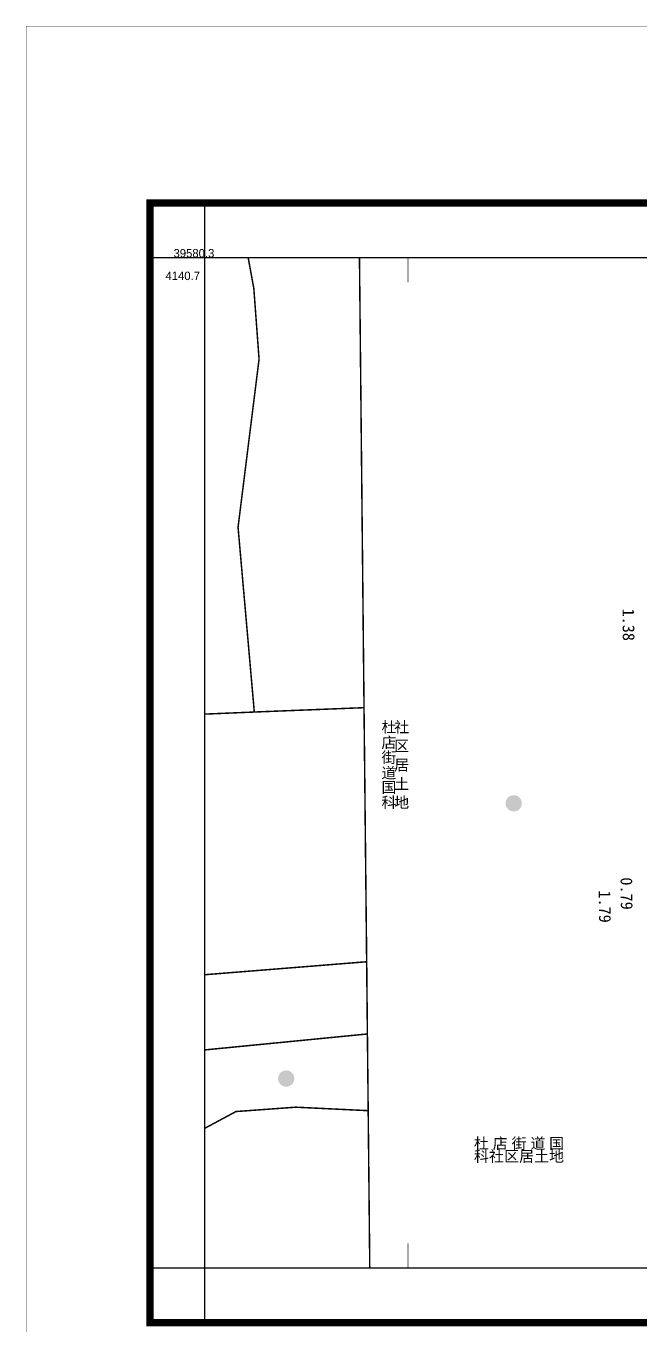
# Model space of a CAD drawing. Header units: millimetres. Extents: x 36 to 39581050, y -68 to 4134463.
# Drawn here: x 39580761.5 to 39580823.3, y 4134332.1 to 4134462.9 of the extents above; entities that cross this region are included whole.
import ezdxf
from ezdxf.enums import TextEntityAlignment as Align

# ---------------------------------------------------------------- set-up
doc = ezdxf.new("R2010")
doc.units = ezdxf.units.MM
for name, color, linetype, lineweight in [('Q2CAD_LAYOUT_SKELETON', 7, 'CONTINUOUS', 0), ('勘测定界图_DLWK_图廓__国家2017地形图图廓__FRAME_MODEL', 7, 'CONTINUOUS', 0), ('勘测定界图_DLWK_图廓__国家2017地形图图廓__GRID_MODEL', 7, 'CONTINUOUS', 0), ('勘测定界图_DLWK_图廓__国家2017地形图图廓__TEXT_MODEL', 7, 'CONTINUOUS', 0), ('勘测定界图_DLWK_图廓__国家2017地形图图廓__勘测定界图_DLWK_外围村界标注面__LABEL', 7, 'CONTINUOUS', 0), ('勘测定界图_DLWK_图廓__国家2017地形图图廓__勘测定界图_DLWK_界址_界址线__LABEL', 7, 'CONTINUOUS', 0), ('勘测定界图_DLWK_图廓__国家2017地形图图廓__勘测定界图_DLWK_背景地类', 7, 'CONTINUOUS', 0), ('勘测定界图_DLWK_图廓__国家2017地形图图廓__勘测定界图_DLWK_背景现状地类线', 7, 'CONTINUOUS', 0)]:
    doc.layers.add(name, color=color, linetype=linetype, lineweight=lineweight)
doc.styles.add('方正中等线_GBK', font='方正中等线_GBK.TTF')
doc.styles.add('楷体_GB2312', font='KaiTi-Regular.ttf')

msp = doc.modelspace()

# ---------------------------------------------------------------- hatches: boundary and pattern name
at = {"layer": '勘测定界图_DLWK_图廓__国家2017地形图图廓__勘测定界图_DLWK_背景地类'}
for points in [[(39580810.67, 4134383.76), (39580810.62, 4134383.76), (39580810.57, 4134383.76), (39580810.51, 4134383.77), (39580810.46, 4134383.79), (39580810.41, 4134383.8), (39580810.36, 4134383.82), (39580810.31, 4134383.84), (39580810.26, 4134383.87), (39580810.22, 4134383.89), (39580810.18, 4134383.93), (39580810.13, 4134383.96), (39580810.09, 4134384), (39580810.06, 4134384.04), (39580810.02, 4134384.08), (39580809.99, 4134384.12), (39580809.96, 4134384.17), (39580809.94, 4134384.21), (39580809.92, 4134384.26), (39580809.9, 4134384.31), (39580809.88, 4134384.36), (39580809.87, 4134384.42), (39580809.86, 4134384.47), (39580809.86, 4134384.52), (39580809.85, 4134384.58), (39580809.86, 4134384.63), (39580809.86, 4134384.68), (39580809.87, 4134384.74), (39580809.88, 4134384.79), (39580809.9, 4134384.84), (39580809.92, 4134384.89), (39580809.94, 4134384.94), (39580809.96, 4134384.99), (39580809.99, 4134385.03), (39580810.02, 4134385.07), (39580810.06, 4134385.12), (39580810.09, 4134385.16), (39580810.13, 4134385.19), (39580810.18, 4134385.23), (39580810.22, 4134385.26), (39580810.26, 4134385.29), (39580810.31, 4134385.31), (39580810.36, 4134385.33), (39580810.41, 4134385.35), (39580810.46, 4134385.37), (39580810.51, 4134385.38), (39580810.57, 4134385.39), (39580810.62, 4134385.39), (39580810.67, 4134385.4), (39580810.73, 4134385.39), (39580810.78, 4134385.39), (39580810.83, 4134385.38), (39580810.89, 4134385.37), (39580810.94, 4134385.35), (39580810.99, 4134385.33), (39580811.04, 4134385.31), (39580811.08, 4134385.29), (39580811.13, 4134385.26), (39580811.17, 4134385.23), (39580811.21, 4134385.19), (39580811.25, 4134385.16), (39580811.29, 4134385.12), (39580811.32, 4134385.07), (39580811.35, 4134385.03), (39580811.38, 4134384.99), (39580811.41, 4134384.94), (39580811.43, 4134384.89), (39580811.45, 4134384.84), (39580811.46, 4134384.79), (39580811.48, 4134384.74), (39580811.48, 4134384.68), (39580811.49, 4134384.63), (39580811.49, 4134384.58), (39580811.49, 4134384.52), (39580811.48, 4134384.47), (39580811.48, 4134384.42), (39580811.46, 4134384.36), (39580811.45, 4134384.31), (39580811.43, 4134384.26), (39580811.41, 4134384.21), (39580811.38, 4134384.17), (39580811.35, 4134384.12), (39580811.32, 4134384.08), (39580811.29, 4134384.04), (39580811.25, 4134384), (39580811.21, 4134383.96), (39580811.17, 4134383.93), (39580811.13, 4134383.89), (39580811.08, 4134383.87), (39580811.04, 4134383.84), (39580810.99, 4134383.82), (39580810.94, 4134383.8), (39580810.89, 4134383.79), (39580810.83, 4134383.77), (39580810.78, 4134383.76), (39580810.73, 4134383.76), (39580810.67, 4134383.76)], [(39580787.72, 4134356.01), (39580787.67, 4134356.02), (39580787.61, 4134356.02), (39580787.56, 4134356.03), (39580787.51, 4134356.04), (39580787.46, 4134356.06), (39580787.41, 4134356.08), (39580787.36, 4134356.1), (39580787.31, 4134356.12), (39580787.27, 4134356.15), (39580787.22, 4134356.18), (39580787.18, 4134356.22), (39580787.14, 4134356.25), (39580787.1, 4134356.29), (39580787.07, 4134356.34), (39580787.04, 4134356.38), (39580787.01, 4134356.42), (39580786.99, 4134356.47), (39580786.96, 4134356.52), (39580786.94, 4134356.57), (39580786.93, 4134356.62), (39580786.92, 4134356.67), (39580786.91, 4134356.72), (39580786.9, 4134356.78), (39580786.9, 4134356.83), (39580786.9, 4134356.89), (39580786.91, 4134356.94), (39580786.92, 4134356.99), (39580786.93, 4134357.05), (39580786.94, 4134357.1), (39580786.96, 4134357.15), (39580786.99, 4134357.19), (39580787.01, 4134357.24), (39580787.04, 4134357.29), (39580787.07, 4134357.33), (39580787.1, 4134357.37), (39580787.14, 4134357.41), (39580787.18, 4134357.45), (39580787.22, 4134357.48), (39580787.27, 4134357.51), (39580787.31, 4134357.54), (39580787.36, 4134357.57), (39580787.41, 4134357.59), (39580787.46, 4134357.61), (39580787.51, 4134357.62), (39580787.56, 4134357.64), (39580787.61, 4134357.64), (39580787.67, 4134357.65), (39580787.72, 4134357.65), (39580787.77, 4134357.65), (39580787.83, 4134357.64), (39580787.88, 4134357.64), (39580787.93, 4134357.62), (39580787.98, 4134357.61), (39580788.03, 4134357.59), (39580788.08, 4134357.57), (39580788.13, 4134357.54), (39580788.17, 4134357.51), (39580788.22, 4134357.48), (39580788.26, 4134357.45), (39580788.3, 4134357.41), (39580788.34, 4134357.37), (39580788.37, 4134357.33), (39580788.4, 4134357.29), (39580788.43, 4134357.24), (39580788.45, 4134357.19), (39580788.48, 4134357.15), (39580788.5, 4134357.1), (39580788.51, 4134357.05), (39580788.52, 4134356.99), (39580788.53, 4134356.94), (39580788.54, 4134356.89), (39580788.54, 4134356.83), (39580788.54, 4134356.78), (39580788.53, 4134356.72), (39580788.52, 4134356.67), (39580788.51, 4134356.62), (39580788.5, 4134356.57), (39580788.48, 4134356.52), (39580788.45, 4134356.47), (39580788.43, 4134356.42), (39580788.4, 4134356.38), (39580788.37, 4134356.34), (39580788.34, 4134356.29), (39580788.3, 4134356.25), (39580788.26, 4134356.22), (39580788.22, 4134356.18), (39580788.17, 4134356.15), (39580788.13, 4134356.12), (39580788.08, 4134356.1), (39580788.03, 4134356.08), (39580787.98, 4134356.06), (39580787.93, 4134356.04), (39580787.88, 4134356.03), (39580787.83, 4134356.02), (39580787.77, 4134356.02), (39580787.72, 4134356.01)]]:
    msp.add_hatch(color=256, dxfattribs=at).paths.add_polyline_path(points)

# ---------------------------------------------------------------- linework, layer by layer
at = {"layer": 'Q2CAD_LAYOUT_SKELETON', "color": 132, "lineweight": 5, "const_width": 0.05}
msp.add_lwpolyline([(39580761.48, 4134314.41), (39580971.48, 4134314.41), (39580971.48, 4134462.91), (39580761.48, 4134462.91)], close=True, dxfattribs=at)
at = {"layer": '勘测定界图_DLWK_图廓__国家2017地形图图廓__FRAME_MODEL', "color": 7, "lineweight": 25, "const_width": 0.125}
msp.add_lwpolyline([(39580779.48, 4134439.59), (39580936.48, 4134439.59), (39580936.48, 4134337.73), (39580779.48, 4134337.73)], close=True, dxfattribs=at)
at = {"layer": '勘测定界图_DLWK_图廓__国家2017地形图图廓__GRID_MODEL', "color": 7, "lineweight": 158, "const_width": 0.75}
msp.add_lwpolyline([(39580773.98, 4134332.23), (39580941.98, 4134332.23), (39580941.98, 4134445.09), (39580773.98, 4134445.09)], close=True, dxfattribs=at)
at = {"layer": '勘测定界图_DLWK_图廓__国家2017地形图图廓__GRID_MODEL', "color": 7, "lineweight": 25, "const_width": 0.125}
for points in [[(39580779.48, 4134439.59), (39580779.48, 4134445.09)], [(39580779.48, 4134439.59), (39580773.98, 4134439.59)], [(39580779.48, 4134439.59), (39580936.48, 4134439.59)], [(39580779.48, 4134337.73), (39580779.48, 4134439.59)], [(39580779.48, 4134337.73), (39580773.98, 4134337.73)], [(39580779.48, 4134337.73), (39580936.48, 4134337.73)], [(39580779.48, 4134337.73), (39580779.48, 4134332.23)]]:
    msp.add_lwpolyline(points, dxfattribs=at)
at = {"layer": '勘测定界图_DLWK_图廓__国家2017地形图图廓__GRID_MODEL', "color": 251, "lineweight": 9, "const_width": 0.05}
for points in [[(39580779.48, 4134439.59), (39580936.48, 4134439.59)], [(39580779.48, 4134337.73), (39580779.48, 4134439.59)], [(39580800, 4134439.59), (39580800, 4134437.09)], [(39580800, 4134337.73), (39580800, 4134340.23)], [(39580779.48, 4134337.73), (39580936.48, 4134337.73)]]:
    msp.add_lwpolyline(points, dxfattribs=at)
at = {"layer": '勘测定界图_DLWK_图廓__国家2017地形图图廓__勘测定界图_DLWK_背景现状地类线', "color": 8, "lineweight": 30, "const_width": 0.15}
for points in [[(39580784.5, 4134393.78), (39580782.86, 4134412.41), (39580784.98, 4134429.35), (39580784.45, 4134436.49), (39580783.88, 4134439.59)], [(39580795.91, 4134361.33), (39580795.77, 4134374.93), (39580795.57, 4134394.22), (39580795.11, 4134439.59)], [(39580779.48, 4134393.57), (39580784.5, 4134393.78), (39580795.57, 4134394.22)], [(39580795.77, 4134374.93), (39580795.84, 4134368.61)], [(39580779.48, 4134367.3), (39580795.84, 4134368.61), (39580795.91, 4134361.33)], [(39580779.48, 4134359.72), (39580795.91, 4134361.33), (39580795.99, 4134353.6)], [(39580779.48, 4134351.81), (39580782.65, 4134353.51), (39580788.68, 4134353.95), (39580795.99, 4134353.6), (39580796.15, 4134337.73)]]:
    msp.add_lwpolyline(points, dxfattribs=at)

# ---------------------------------------------------------------- texts
at = {"layer": '勘测定界图_DLWK_图廓__国家2017地形图图廓__TEXT_MODEL', "color": 7, "style": '方正中等线_GBK'}
for s, p in [('39580.3', (39580778.41, 4134439.6)), ('4140.7', (39580777.28, 4134437.32))]:
    msp.add_text(s, height=0.852, dxfattribs=at).set_placement(p, align=Align.CENTER)
at = {"layer": '勘测定界图_DLWK_图廓__国家2017地形图图廓__勘测定界图_DLWK_外围村界标注面__LABEL', "color": 7, "style": '楷体_GB2312'}
for s, p in [('杜', (39580798.08, 4134392.26)), ('社', (39580799.37, 4134392.26)), ('店', (39580798.08, 4134390.71)), ('区', (39580799.37, 4134390.36)), ('街', (39580798.08, 4134389.21)), ('居', (39580799.37, 4134388.44)), ('道', (39580798.08, 4134387.64)), ('国', (39580798.08, 4134386.2)), ('土', (39580799.37, 4134386.54)), ('科', (39580798.08, 4134384.67)), ('地', (39580799.37, 4134384.67)), ('杜', (39580807.41, 4134350.3)), ('店', (39580809.31, 4134350.3)), ('街', (39580811.21, 4134350.3)), ('道', (39580813.11, 4134350.3)), ('国', (39580815, 4134350.3)), ('科', (39580807.41, 4134349)), ('社', (39580808.93, 4134349)), ('区', (39580810.45, 4134349)), ('居', (39580811.97, 4134349)), ('土', (39580813.49, 4134349)), ('地', (39580815, 4134349))]:
    msp.add_text(s, height=1.1, dxfattribs=at).set_placement(p, align=Align.MIDDLE_CENTER)
at = {"layer": '勘测定界图_DLWK_图廓__国家2017地形图图廓__勘测定界图_DLWK_界址_界址线__LABEL', "color": 7, "style": '楷体_GB2312'}
for s, rotation, p in [('1.38', -89.3896, (39580822.27, 4134402.58)), ('0.79', -89.3935, (39580822.07, 4134375.48)), ('1.79', -89.3899, (39580819.87, 4134374.17))]:
    msp.add_text(s, height=1.202, rotation=rotation, dxfattribs=at).set_placement(p, align=Align.MIDDLE_CENTER)

doc.saveas('drawing.dxf')
